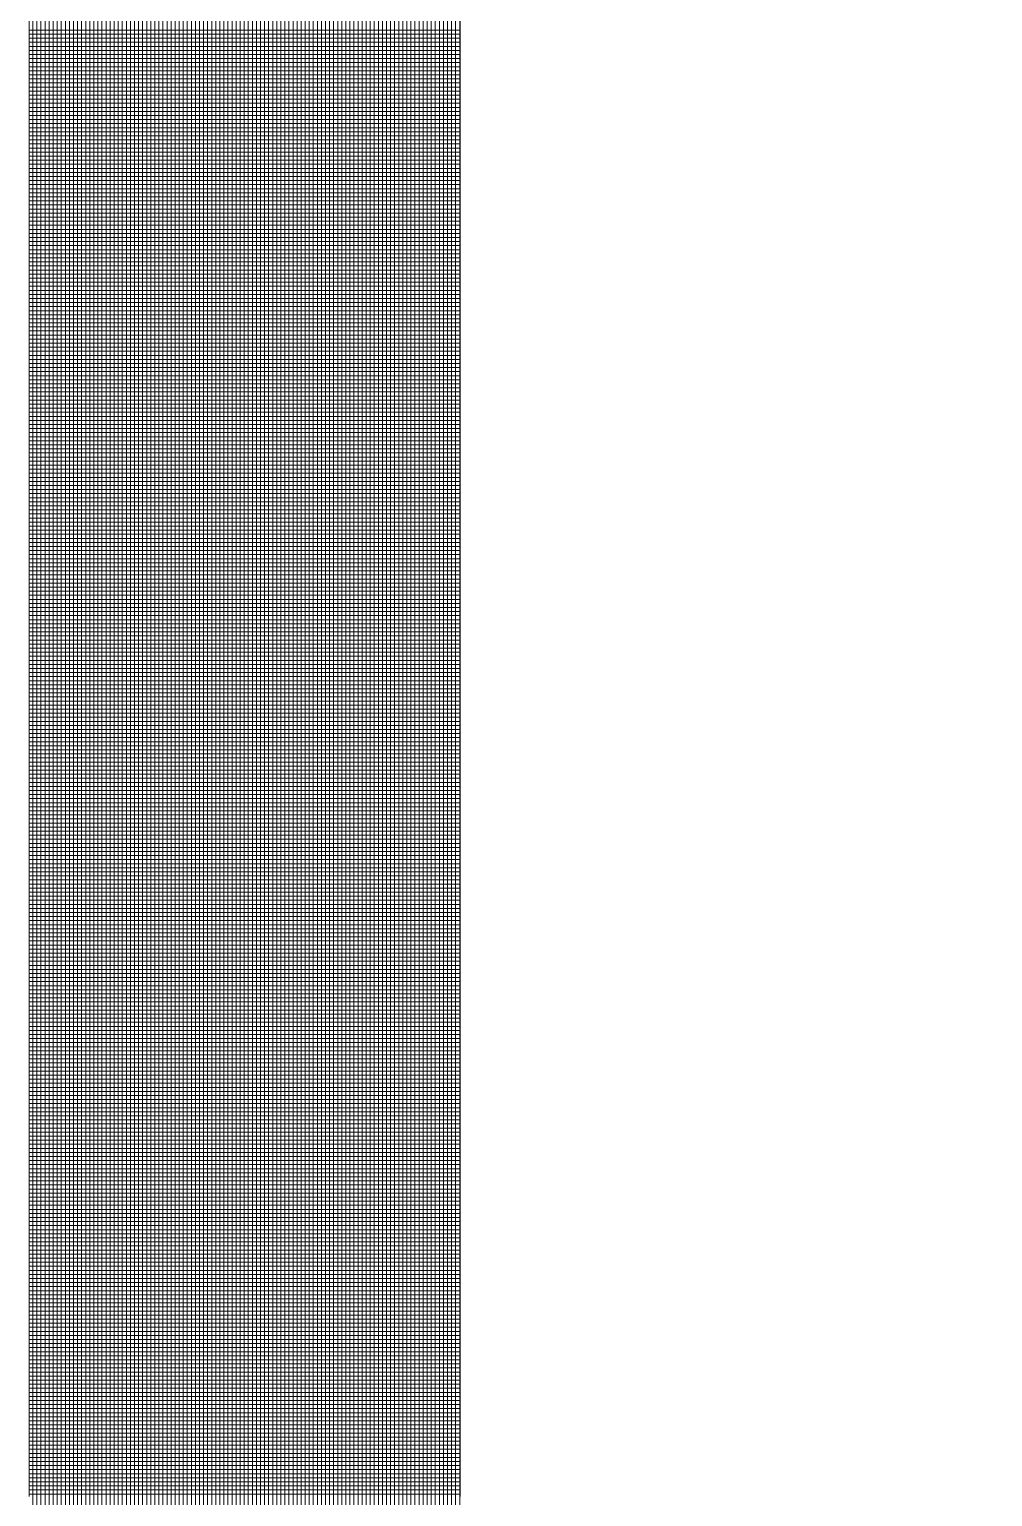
# Model space of a CAD drawing. Header units: inches. Extents: x -675 to 1187, y -924 to 1124.
# Drawn here: x -102.38 to -72.76, y -564.08 to -518.97 of the extents above; entities that cross this region are included whole.
import ezdxf

# ---------------------------------------------------------------- set-up
doc = ezdxf.new("R2010")
doc.units = ezdxf.units.IN
doc.header["$MEASUREMENT"] = 0
doc.layers.add('Base_dwg', color=8, linetype='Continuous', lineweight=9)
doc.layers.add('core and shell', color=50, linetype='Continuous', lineweight=9)

# ---------------------------------------------------------------- blocks, each defined once
blk = doc.blocks.new('Base_dwg-531197-Level 1 Copy 1')
at = {"layer": 'core and shell'}
for p, q in [((911.661, 404.956), (898.411, 404.956)), ((911.661, 404.831), (898.411, 404.831)), ((911.661, 404.706), (898.411, 404.706)), ((911.661, 404.581), (898.411, 404.581)), ((911.661, 404.456), (898.411, 404.456)), ((911.661, 404.331), (898.411, 404.331)), ((911.661, 404.206), (898.411, 404.206)), ((911.661, 404.081), (898.411, 404.081)), ((911.661, 403.956), (898.411, 403.956)), ((911.661, 403.831), (898.411, 403.831)), ((911.661, 403.706), (898.411, 403.706)), ((911.661, 403.581), (898.411, 403.581)), ((911.661, 403.456), (898.411, 403.456)), ((911.661, 403.331), (898.411, 403.331)), ((911.661, 403.206), (898.411, 403.206)), ((911.661, 403.081), (898.411, 403.081)), ((911.661, 402.956), (898.411, 402.956)), ((911.661, 402.831), (898.411, 402.831)), ((911.661, 402.706), (898.411, 402.706)), ((911.661, 402.581), (898.411, 402.581)), ((911.661, 402.456), (898.411, 402.456)), ((911.661, 402.331), (898.411, 402.331)), ((911.661, 402.206), (898.411, 402.206)), ((911.661, 402.081), (898.411, 402.081)), ((911.661, 401.956), (898.411, 401.956)), ((911.661, 401.831), (898.411, 401.831)), ((911.661, 401.706), (898.411, 401.706)), ((911.661, 401.581), (898.411, 401.581)), ((911.661, 401.456), (898.411, 401.456)), ((911.661, 401.331), (898.411, 401.331)), ((911.661, 401.206), (898.411, 401.206)), ((911.661, 401.081), (898.411, 401.081)), ((911.661, 400.956), (898.411, 400.956)), ((911.661, 400.831), (898.411, 400.831)), ((911.661, 400.706), (898.411, 400.706)), ((911.661, 400.581), (898.411, 400.581)), ((911.661, 400.456), (898.411, 400.456)), ((911.661, 400.331), (898.411, 400.331)), ((911.661, 400.206), (898.411, 400.206)), ((911.661, 400.081), (898.411, 400.081)), ((911.661, 399.956), (898.411, 399.956)), ((911.661, 399.831), (898.411, 399.831)), ((911.661, 399.706), (898.411, 399.706)), ((911.661, 399.581), (898.411, 399.581)), ((911.661, 399.456), (898.411, 399.456)), ((911.661, 399.331), (898.411, 399.331)), ((911.661, 399.206), (898.411, 399.206)), ((911.661, 399.081), (898.411, 399.081)), ((911.661, 398.956), (898.411, 398.956)), ((911.661, 398.831), (898.411, 398.831)), ((911.661, 398.706), (898.411, 398.706)), ((911.661, 398.581), (898.411, 398.581)), ((911.661, 398.456), (898.411, 398.456)), ((911.661, 398.331), (898.411, 398.331)), ((911.661, 398.206), (898.411, 398.206)), ((911.661, 398.081), (898.411, 398.081)), ((911.661, 397.956), (898.411, 397.956)), ((911.661, 397.831), (898.411, 397.831)), ((911.661, 397.706), (898.411, 397.706)), ((911.661, 397.581), (898.411, 397.581)), ((911.661, 397.456), (898.411, 397.456)), ((911.661, 397.331), (898.411, 397.331)), ((911.661, 397.206), (898.411, 397.206)), ((911.661, 397.081), (898.411, 397.081)), ((911.661, 396.956), (898.411, 396.956)), ((911.661, 396.831), (898.411, 396.831)), ((911.661, 396.706), (898.411, 396.706)), ((911.661, 396.581), (898.411, 396.581)), ((911.661, 396.456), (898.411, 396.456)), ((911.661, 396.331), (898.411, 396.331)), ((911.661, 396.206), (898.411, 396.206)), ((911.661, 396.081), (898.411, 396.081)), ((911.661, 395.956), (898.411, 395.956)), ((911.661, 395.831), (898.411, 395.831)), ((911.661, 395.706), (898.411, 395.706)), ((911.661, 395.581), (898.411, 395.581)), ((911.661, 395.456), (898.411, 395.456)), ((911.661, 395.331), (898.411, 395.331)), ((911.661, 395.206), (898.411, 395.206)), ((911.661, 395.081), (898.411, 395.081)), ((911.661, 394.956), (898.411, 394.956)), ((911.661, 394.831), (898.411, 394.831)), ((911.661, 394.706), (898.411, 394.706)), ((911.661, 394.581), (898.411, 394.581)), ((911.661, 394.456), (898.411, 394.456)), ((911.661, 394.331), (898.411, 394.331)), ((911.661, 394.206), (898.411, 394.206)), ((911.661, 394.081), (898.411, 394.081)), ((911.661, 393.956), (898.411, 393.956)), ((911.661, 393.831), (898.411, 393.831)), ((911.661, 393.706), (898.411, 393.706)), ((911.661, 393.581), (898.411, 393.581)), ((911.661, 393.456), (898.411, 393.456)), ((911.661, 393.331), (898.411, 393.331)), ((911.661, 393.206), (898.411, 393.206)), ((911.661, 393.081), (898.411, 393.081)), ((911.661, 392.956), (898.411, 392.956)), ((911.661, 392.831), (898.411, 392.831)), ((911.661, 392.706), (898.411, 392.706)), ((911.661, 392.581), (898.411, 392.581)), ((911.661, 392.456), (898.411, 392.456)), ((911.661, 392.331), (898.411, 392.331)), ((911.661, 392.206), (898.411, 392.206)), ((911.661, 392.081), (898.411, 392.081)), ((911.661, 391.956), (898.411, 391.956)), ((911.661, 391.831), (898.411, 391.831)), ((911.661, 391.706), (898.411, 391.706)), ((911.661, 391.581), (898.411, 391.581)), ((911.661, 391.456), (898.411, 391.456)), ((911.661, 391.331), (898.411, 391.331)), ((911.661, 391.206), (898.411, 391.206)), ((911.661, 391.081), (898.411, 391.081)), ((911.661, 390.956), (898.411, 390.956)), ((911.661, 390.831), (898.411, 390.831)), ((911.661, 390.706), (898.411, 390.706)), ((911.661, 390.581), (898.411, 390.581)), ((911.661, 390.456), (898.411, 390.456)), ((911.661, 390.331), (898.411, 390.331)), ((911.661, 390.206), (898.411, 390.206)), ((911.661, 390.081), (898.411, 390.081)), ((911.661, 389.956), (898.411, 389.956)), ((911.661, 389.831), (898.411, 389.831)), ((911.661, 389.706), (898.411, 389.706)), ((911.661, 389.581), (898.411, 389.581)), ((911.661, 389.456), (898.411, 389.456)), ((911.661, 389.331), (898.411, 389.331)), ((911.661, 389.206), (898.411, 389.206)), ((911.661, 389.081), (898.411, 389.081)), ((911.661, 388.956), (898.411, 388.956)), ((911.661, 388.831), (898.411, 388.831)), ((911.661, 388.706), (898.411, 388.706)), ((911.661, 388.581), (898.411, 388.581)), ((911.661, 388.456), (898.411, 388.456)), ((911.661, 388.331), (898.411, 388.331)), ((911.661, 388.206), (898.411, 388.206)), ((911.661, 388.081), (898.411, 388.081)), ((911.661, 387.956), (898.411, 387.956)), ((911.661, 387.831), (898.411, 387.831)), ((911.661, 387.706), (898.411, 387.706)), ((911.661, 387.581), (898.411, 387.581)), ((911.661, 387.456), (898.411, 387.456)), ((911.661, 387.331), (898.411, 387.331)), ((911.661, 387.206), (898.411, 387.206)), ((911.661, 387.081), (898.411, 387.081)), ((911.661, 386.956), (898.411, 386.956)), ((911.661, 386.831), (898.411, 386.831)), ((911.661, 386.706), (898.411, 386.706)), ((911.661, 386.581), (898.411, 386.581)), ((911.661, 386.456), (898.411, 386.456)), ((911.661, 386.331), (898.411, 386.331)), ((911.661, 386.206), (898.411, 386.206)), ((911.661, 386.081), (898.411, 386.081)), ((911.661, 385.956), (898.411, 385.956)), ((911.661, 385.831), (898.411, 385.831)), ((911.661, 385.706), (898.411, 385.706)), ((911.661, 385.581), (898.411, 385.581)), ((911.661, 385.456), (898.411, 385.456)), ((911.661, 385.331), (898.411, 385.331)), ((911.661, 385.206), (898.411, 385.206)), ((911.661, 385.081), (898.411, 385.081)), ((911.661, 384.956), (898.411, 384.956)), ((911.661, 384.831), (898.411, 384.831)), ((911.661, 384.706), (898.411, 384.706)), ((911.661, 384.581), (898.411, 384.581)), ((911.661, 384.456), (898.411, 384.456)), ((911.661, 384.331), (898.411, 384.331)), ((911.661, 384.206), (898.411, 384.206)), ((911.661, 384.081), (898.411, 384.081)), ((911.661, 383.956), (898.411, 383.956)), ((911.661, 383.831), (898.411, 383.831)), ((911.661, 383.706), (898.411, 383.706)), ((911.661, 383.581), (898.411, 383.581)), ((911.661, 383.456), (898.411, 383.456)), ((911.661, 383.331), (898.411, 383.331)), ((911.661, 383.206), (898.411, 383.206)), ((911.661, 383.081), (898.411, 383.081)), ((911.661, 382.956), (898.411, 382.956)), ((911.661, 382.831), (898.411, 382.831)), ((911.661, 382.706), (898.411, 382.706)), ((911.661, 382.581), (898.411, 382.581)), ((911.661, 382.456), (898.411, 382.456)), ((911.661, 382.331), (898.411, 382.331)), ((911.661, 382.206), (898.411, 382.206)), ((911.661, 382.081), (898.411, 382.081)), ((911.661, 381.956), (898.411, 381.956)), ((911.661, 381.831), (898.411, 381.831)), ((911.661, 381.706), (898.411, 381.706)), ((911.661, 381.581), (898.411, 381.581)), ((911.661, 381.456), (898.411, 381.456)), ((911.661, 381.331), (898.411, 381.331)), ((911.661, 381.206), (898.411, 381.206)), ((911.661, 381.081), (898.411, 381.081)), ((911.661, 380.956), (898.411, 380.956)), ((911.661, 380.831), (898.411, 380.831)), ((911.661, 380.706), (898.411, 380.706)), ((911.661, 380.581), (898.411, 380.581)), ((911.661, 380.456), (898.411, 380.456)), ((911.661, 380.331), (898.411, 380.331)), ((911.661, 380.206), (898.411, 380.206)), ((911.661, 380.081), (898.411, 380.081)), ((911.661, 379.956), (898.411, 379.956)), ((911.661, 379.831), (898.411, 379.831)), ((911.661, 379.706), (898.411, 379.706)), ((911.661, 379.581), (898.411, 379.581)), ((911.661, 379.456), (898.411, 379.456)), ((911.661, 379.331), (898.411, 379.331)), ((911.661, 379.206), (898.411, 379.206)), ((911.661, 379.081), (898.411, 379.081)), ((911.661, 378.956), (898.411, 378.956)), ((911.661, 378.831), (898.411, 378.831)), ((911.661, 378.706), (898.411, 378.706)), ((911.661, 378.581), (898.411, 378.581)), ((911.661, 378.456), (898.411, 378.456)), ((911.661, 378.331), (898.411, 378.331)), ((911.661, 378.206), (898.411, 378.206)), ((911.661, 378.081), (898.411, 378.081)), ((911.661, 377.956), (898.411, 377.956)), ((911.661, 377.831), (898.411, 377.831)), ((911.661, 377.706), (898.411, 377.706)), ((911.661, 377.581), (898.411, 377.581)), ((911.661, 377.456), (898.411, 377.456)), ((911.661, 377.331), (898.411, 377.331)), ((911.661, 377.206), (898.411, 377.206)), ((911.661, 377.081), (898.411, 377.081)), ((911.661, 376.956), (898.411, 376.956)), ((911.661, 376.831), (898.411, 376.831)), ((911.661, 376.706), (898.411, 376.706)), ((911.661, 376.581), (898.411, 376.581)), ((911.661, 376.456), (898.411, 376.456)), ((911.661, 376.331), (898.411, 376.331)), ((911.661, 376.206), (898.411, 376.206)), ((911.661, 376.081), (898.411, 376.081)), ((911.661, 375.956), (898.411, 375.956)), ((911.661, 375.831), (898.411, 375.831)), ((911.661, 375.706), (898.411, 375.706)), ((911.661, 375.581), (898.411, 375.581)), ((911.661, 375.456), (898.411, 375.456)), ((911.661, 375.331), (898.411, 375.331)), ((911.661, 375.206), (898.411, 375.206)), ((911.661, 375.081), (898.411, 375.081)), ((911.661, 374.956), (898.411, 374.956)), ((911.661, 374.831), (898.411, 374.831)), ((911.661, 374.706), (898.411, 374.706)), ((911.661, 374.581), (898.411, 374.581)), ((911.661, 374.456), (898.411, 374.456)), ((911.661, 374.331), (898.411, 374.331)), ((911.661, 374.206), (898.411, 374.206)), ((911.661, 374.081), (898.411, 374.081)), ((911.661, 373.956), (898.411, 373.956)), ((911.661, 373.831), (898.411, 373.831)), ((911.661, 373.706), (898.411, 373.706)), ((911.661, 373.581), (898.411, 373.581)), ((911.661, 373.456), (898.411, 373.456)), ((911.661, 373.331), (898.411, 373.331)), ((911.661, 373.206), (898.411, 373.206)), ((911.661, 373.081), (898.411, 373.081)), ((911.661, 372.956), (898.411, 372.956)), ((911.661, 372.831), (898.411, 372.831)), ((911.661, 372.706), (898.411, 372.706)), ((911.661, 372.581), (898.411, 372.581)), ((911.661, 372.456), (898.411, 372.456)), ((911.661, 372.331), (898.411, 372.331)), ((911.661, 372.206), (898.411, 372.206)), ((911.661, 372.081), (898.411, 372.081)), ((911.661, 371.956), (898.411, 371.956)), ((911.661, 371.831), (898.411, 371.831)), ((911.661, 371.706), (898.411, 371.706)), ((911.661, 371.581), (898.411, 371.581)), ((911.661, 371.456), (898.411, 371.456)), ((911.661, 371.331), (898.411, 371.331)), ((911.661, 371.206), (898.411, 371.206)), ((911.661, 371.081), (898.411, 371.081)), ((911.661, 370.956), (898.411, 370.956)), ((911.661, 370.831), (898.411, 370.831)), ((911.661, 370.706), (898.411, 370.706)), ((911.661, 370.581), (898.411, 370.581)), ((911.661, 370.456), (898.411, 370.456)), ((911.661, 370.331), (898.411, 370.331)), ((911.661, 370.206), (898.411, 370.206)), ((911.661, 370.081), (898.411, 370.081)), ((911.661, 369.956), (898.411, 369.956)), ((911.661, 369.831), (898.411, 369.831)), ((911.661, 369.706), (898.411, 369.706)), ((911.661, 369.581), (898.411, 369.581)), ((911.661, 369.456), (898.411, 369.456)), ((911.661, 369.331), (898.411, 369.331)), ((911.661, 369.206), (898.411, 369.206)), ((911.661, 369.081), (898.411, 369.081)), ((911.661, 368.956), (898.411, 368.956)), ((911.661, 368.831), (898.411, 368.831)), ((911.661, 368.706), (898.411, 368.706)), ((911.661, 368.581), (898.411, 368.581)), ((911.661, 368.456), (898.411, 368.456)), ((911.661, 368.331), (898.411, 368.331)), ((911.661, 368.206), (898.411, 368.206)), ((911.661, 368.081), (898.411, 368.081)), ((911.661, 367.956), (898.411, 367.956)), ((911.661, 367.831), (898.411, 367.831)), ((911.661, 367.706), (898.411, 367.706)), ((911.661, 367.581), (898.411, 367.581)), ((911.661, 367.456), (898.411, 367.456)), ((911.661, 367.331), (898.411, 367.331)), ((911.661, 367.206), (898.411, 367.206)), ((911.661, 367.081), (898.411, 367.081)), ((911.661, 366.956), (898.411, 366.956)), ((911.661, 366.831), (898.411, 366.831)), ((911.661, 366.706), (898.411, 366.706)), ((911.661, 366.581), (898.411, 366.581)), ((911.661, 366.456), (898.411, 366.456)), ((911.661, 366.331), (898.411, 366.331)), ((911.661, 366.206), (898.411, 366.206)), ((911.661, 366.081), (898.411, 366.081)), ((911.661, 365.956), (898.411, 365.956)), ((911.661, 365.831), (898.411, 365.831)), ((911.661, 365.706), (898.411, 365.706)), ((911.661, 365.581), (898.411, 365.581)), ((911.661, 365.456), (898.411, 365.456)), ((911.661, 365.331), (898.411, 365.331)), ((911.661, 365.206), (898.411, 365.206)), ((911.661, 365.081), (898.411, 365.081)), ((911.661, 364.956), (898.411, 364.956)), ((911.661, 364.831), (898.411, 364.831)), ((911.661, 364.706), (898.411, 364.706)), ((911.661, 364.581), (898.411, 364.581)), ((911.661, 364.456), (898.411, 364.456)), ((911.661, 364.331), (898.411, 364.331)), ((911.661, 364.206), (898.411, 364.206)), ((911.661, 364.081), (898.411, 364.081)), ((911.661, 363.956), (898.411, 363.956)), ((911.661, 363.831), (898.411, 363.831)), ((911.661, 363.706), (898.411, 363.706)), ((911.661, 363.581), (898.411, 363.581)), ((911.661, 363.456), (898.411, 363.456)), ((911.661, 363.331), (898.411, 363.331)), ((911.661, 363.206), (898.411, 363.206)), ((911.661, 363.081), (898.411, 363.081)), ((911.661, 362.956), (898.411, 362.956)), ((911.661, 362.831), (898.411, 362.831)), ((911.661, 362.706), (898.411, 362.706)), ((911.661, 362.581), (898.411, 362.581)), ((911.661, 362.456), (898.411, 362.456)), ((911.661, 362.331), (898.411, 362.331)), ((911.661, 362.206), (898.411, 362.206)), ((911.661, 362.081), (898.411, 362.081)), ((911.661, 361.956), (898.411, 361.956)), ((911.661, 361.831), (898.411, 361.831)), ((911.661, 361.706), (898.411, 361.706)), ((911.661, 361.581), (898.411, 361.581)), ((911.661, 361.456), (898.411, 361.456)), ((911.661, 361.331), (898.411, 361.331)), ((911.661, 361.206), (898.411, 361.206)), ((911.661, 361.081), (898.411, 361.081)), ((911.661, 360.956), (898.411, 360.956)), ((911.661, 360.831), (898.411, 360.831)), ((911.661, 360.706), (898.411, 360.706)), ((911.661, 360.581), (898.411, 360.581)), ((911.661, 360.456), (898.411, 360.456)), ((911.661, 360.331), (898.411, 360.331)), ((911.661, 360.206), (898.411, 360.206)), ((911.661, 360.081), (898.411, 360.081)), ((911.661, 359.956), (898.411, 359.956))]:
    blk.add_line(p, q, dxfattribs=at)
at = {"layer": 'core and shell', "flags": 128}
for points in [[(911.661, 359.875), (911.661, 451.25), (898.411, 451.25), (898.411, 359.875)], [(898.52, 356.153), (898.52, 359.875), (898.52, 451.25)], [(898.645, 354.424), (898.645, 359.875), (898.645, 451.25)], [(898.77, 353.126), (898.77, 359.875), (898.77, 451.25)], [(898.895, 352.042), (898.895, 359.875), (898.895, 451.25)], [(899.02, 351.093), (899.02, 359.875), (899.02, 451.25)], [(899.145, 350.239), (899.145, 359.875), (899.145, 451.25)], [(912.75, 349.456), (899.27, 349.456), (899.27, 359.875), (899.27, 451.25)], [(899.395, 348.729), (899.395, 359.875), (899.395, 451.25)], [(899.52, 348.048), (899.52, 359.875), (899.52, 451.25)], [(899.645, 347.405), (899.645, 359.875), (899.645, 451.25)], [(899.77, 346.795), (899.77, 359.875), (899.77, 451.25)], [(899.895, 346.214), (899.895, 359.875), (899.895, 451.25)], [(900.02, 345.657), (900.02, 359.875), (900.02, 451.25)], [(900.145, 345.122), (900.145, 359.875), (900.145, 451.25)], [(900.27, 344.607), (900.27, 359.875), (900.27, 451.25)], [(900.395, 344.11), (900.395, 359.875), (900.395, 451.25)], [(900.52, 343.629), (900.52, 359.875), (900.52, 451.25)], [(900.645, 343.163), (900.645, 359.875), (900.645, 451.25)], [(914.677, 342.706), (900.77, 342.706), (900.77, 359.875), (900.77, 451.25)], [(900.895, 342.271), (900.895, 359.875), (900.895, 451.25)], [(901.02, 341.842), (901.02, 359.875), (901.02, 451.25)], [(901.145, 341.424), (901.145, 359.875), (901.145, 451.25)], [(901.27, 341.017), (901.27, 359.875), (901.27, 451.25)], [(901.395, 340.619), (901.395, 359.875), (901.395, 451.25)], [(901.52, 340.229), (901.52, 359.875), (901.52, 451.25)], [(901.645, 339.848), (901.645, 359.875), (901.645, 451.25)], [(901.77, 339.475), (901.77, 359.875), (901.77, 451.25)], [(901.895, 339.11), (901.895, 359.875), (901.895, 451.25)], [(902.02, 338.751), (902.02, 359.875), (902.02, 451.25)], [(902.145, 338.399), (902.145, 359.875), (902.145, 451.25)], [(902.27, 338.054), (902.27, 359.875), (902.27, 451.25)], [(902.395, 337.714), (902.395, 359.875), (902.395, 451.25)], [(902.52, 337.381), (902.52, 359.875), (902.52, 451.25)], [(902.645, 337.053), (902.645, 359.875), (902.645, 451.25)], [(902.77, 336.73), (902.77, 359.875), (902.77, 451.25)], [(902.895, 336.413), (902.895, 359.875), (902.895, 451.25)], [(903.02, 336.1), (903.02, 359.875), (903.02, 451.25)], [(903.145, 335.792), (903.145, 359.875), (903.145, 451.25)], [(903.27, 335.489), (903.27, 359.875), (903.27, 451.25)], [(903.395, 335.19), (903.395, 359.875), (903.395, 451.25)], [(903.52, 334.895), (903.52, 359.875), (903.52, 451.25)], [(903.645, 334.604), (903.645, 359.875), (903.645, 451.25)], [(903.77, 334.317), (903.77, 359.875), (903.77, 451.25)], [(903.895, 334.034), (903.895, 359.875), (903.895, 451.25)], [(904.02, 333.754), (904.02, 359.875), (904.02, 451.25)], [(904.145, 333.479), (904.145, 359.875), (904.145, 451.25)], [(919.3, 333.206), (904.27, 333.206), (904.27, 359.875), (904.27, 451.25)], [(904.395, 332.937), (904.395, 359.875), (904.395, 451.25)], [(904.52, 332.671), (904.52, 359.875), (904.52, 451.25)], [(904.645, 332.408), (904.645, 359.875), (904.645, 451.25)], [(904.77, 332.149), (904.77, 359.875), (904.77, 451.25)], [(904.895, 331.892), (904.895, 359.875), (904.895, 451.25)], [(905.02, 331.638), (905.02, 359.875), (905.02, 451.25)], [(905.145, 331.387), (905.145, 359.875), (905.145, 451.25)], [(905.27, 331.139), (905.27, 359.875), (905.27, 451.25)], [(905.395, 330.893), (905.395, 359.875), (905.395, 451.25)], [(905.52, 330.65), (905.52, 359.875), (905.52, 451.25)], [(905.645, 330.41), (905.645, 359.875), (905.645, 451.25)], [(905.77, 330.172), (905.77, 359.875), (905.77, 451.25)], [(905.895, 329.936), (905.895, 359.875), (905.895, 451.25)], [(921.694, 329.706), (906.02, 329.706), (906.02, 359.875), (906.02, 451.25)], [(906.145, 329.472), (906.145, 359.875), (906.145, 451.25)], [(906.27, 329.243), (906.27, 359.875), (906.27, 451.25)], [(906.395, 329.017), (906.395, 359.875), (906.395, 451.25)], [(906.52, 328.793), (906.52, 359.875), (906.52, 451.25)], [(906.645, 328.57), (906.645, 359.875), (906.645, 451.25)], [(906.77, 328.35), (906.77, 359.875), (906.77, 451.25)], [(906.895, 328.132), (906.895, 359.875), (906.895, 451.25)], [(907.02, 327.916), (907.02, 359.875), (907.02, 451.25)], [(923.27, 309.424), (923.27, 327.706), (907.143, 327.706), (907.143, 359.875), (907.143, 451.25)], [(907.27, 327.489), (907.27, 359.875), (907.27, 451.25)], [(907.395, 327.279), (907.395, 359.875), (907.395, 451.25)], [(907.52, 327.07), (907.52, 359.875), (907.52, 451.25)], [(907.645, 326.864), (907.645, 359.875), (907.645, 451.25)], [(907.77, 326.658), (907.77, 359.875), (907.77, 451.25)], [(924.342, 326.456), (907.895, 326.456), (907.895, 359.875), (907.895, 451.25)], [(908.02, 326.253), (908.02, 359.875), (908.02, 451.25)], [(908.145, 326.053), (908.145, 359.875), (908.145, 451.25)], [(908.27, 325.855), (908.27, 359.875), (908.27, 451.25)], [(908.395, 325.658), (908.395, 359.875), (908.395, 451.25)], [(908.52, 325.463), (908.52, 359.875), (908.52, 451.25)], [(908.645, 325.269), (908.645, 359.875), (908.645, 451.25)], [(925.608, 325.081), (908.77, 325.081), (908.77, 359.875), (908.77, 451.25)], [(908.895, 324.887), (908.895, 359.875), (908.895, 451.25)], [(909.02, 324.698), (909.02, 359.875), (909.02, 451.25)], [(909.145, 324.51), (909.145, 359.875), (909.145, 451.25)], [(909.27, 324.324), (909.27, 359.875), (909.27, 451.25)], [(909.395, 324.139), (909.395, 359.875), (909.395, 451.25)], [(926.716, 323.956), (909.52, 323.956), (909.52, 359.875), (909.52, 451.25)], [(909.645, 323.773), (909.645, 359.875), (909.645, 451.25)], [(909.77, 323.593), (909.77, 359.875), (909.77, 451.25)], [(909.895, 323.413), (909.895, 359.875), (909.895, 451.25)], [(910.02, 323.235), (910.02, 359.875), (910.02, 451.25)], [(910.145, 323.058), (910.145, 359.875), (910.145, 451.25)], [(910.27, 322.883), (910.27, 359.875), (910.27, 451.25)], [(928.034, 322.706), (910.395, 322.706), (910.395, 359.875), (910.395, 451.25)], [(910.52, 322.535), (910.52, 359.875), (910.52, 451.25)], [(910.645, 322.364), (910.645, 359.875), (910.645, 451.25)], [(910.77, 322.193), (910.77, 359.875), (910.77, 451.25)], [(910.895, 322.023), (910.895, 359.875), (910.895, 451.25)], [(911.02, 321.855), (911.02, 359.875), (911.02, 451.25)], [(911.145, 321.688), (911.145, 359.875), (911.145, 451.25)], [(911.27, 321.522), (911.27, 359.875), (911.27, 451.25)], [(911.395, 321.357), (911.395, 359.875), (911.395, 451.25)], [(911.52, 321.193), (911.52, 359.875), (911.52, 451.25)], [(911.645, 321.031), (911.645, 359.875), (911.645, 451.25)]]:
    blk.add_lwpolyline(points, dxfattribs=at)

msp = doc.modelspace()

# ---------------------------------------------------------------- block references
at = {"layer": 'Base_dwg', "color": 7, "lineweight": 20}
msp.add_blockref('Base_dwg-531197-Level 1 Copy 1', (-1000.794, -923.952), dxfattribs=at)

doc.saveas('drawing.dxf')
